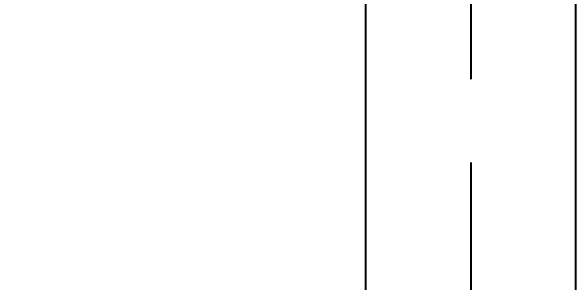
# Model space of a CAD drawing. Extents: x -4509 to -4089, y -1506 to -1209.
# Drawn here: x -4430.06 to -4418.24, y -1312.51 to -1306.83 of the extents above; entities that cross this region are included whole.
import ezdxf

# ---------------------------------------------------------------- set-up
doc = ezdxf.new("R2010")
doc.units = 0
doc.header["$LTSCALE"] = 7
doc.linetypes.add('CENTER', pattern=[2, 1.25, -0.25, 0.25, -0.25])
doc.layers.get('Defpoints').update_dxf_attribs({"linetype": 'CONTINUOUS'})
for name, color, linetype in [('0811-9_9_1_1DXF_CONTINUOUS_LINE', 7, 'CONTINUOUS'), ('CL', 1, 'CENTER'), ('DWG', 7, 'CONTINUOUS')]:
    doc.layers.add(name, color=color, linetype=linetype)
doc.styles.add('DD', font='romans', dxfattribs={"bigfont": 'GHS.shx'})
doc.dimstyles.new('CWC', dxfattribs={"dimscale": 0, "dimtxt": 3.5, "dimasz": 3, "dimexe": 2, "dimexo": 1, "dimgap": 1, "dimtad": 1, "dimdec": 4, "dimdsep": 46, "dimtxsty": 'DD', "dimcen": 3, "dimclrd": 2, "dimclre": 2, "dimclrt": 2, "dimadec": 3, "dimazin": 2, "dimtfac": 1, "dimtdec": 4, "dimtmove": 0, "dimatfit": 3, "dimfxl": 1, "dimtvp": 1, "dimtolj": 1, "dimtzin": 0, "dimlwd": -1, "dimlwe": -1, "dimarcsym": 0})

# ---------------------------------------------------------------- blocks, each defined once
blk = doc.blocks.new('*D8')
at = {"layer": 'Defpoints', "color": 0, "transparency": 16777216}
for p in [(-5061.499, -2391.054), (-5091.83, -2505.254), (-5061.499, -2505.254)]:
    blk.add_point(p, dxfattribs=at)
at = {"layer": 'DWG', "color": 2, "transparency": 16777216}
for p, q in [((-5084.092, -2391.054), (-5093.83, -2391.054)), ((-5062.499, -2391.054), (-5075.364, -2391.054)), ((-5091.83, -2394.054), (-5091.83, -2502.254)), ((-5062.499, -2505.254), (-5093.83, -2505.254))]:
    blk.add_line(p, q, dxfattribs=at)
for points in [[(-5092.33, -2394.054), (-5091.33, -2394.054), (-5091.83, -2391.054)], [(-5092.33, -2502.254), (-5091.33, -2502.254), (-5091.83, -2505.254)]]:
    blk.add_solid(points, dxfattribs=at)
at = {"layer": 'DWG', "color": 2, "transparency": 16777216, "insert": (-5094.58, -2448.154), "char_height": 3.5, "attachment_point": 5, "rotation": 90, "style": 'DD'}
blk.add_mtext('\\A1;570{\\H0.5x;\\S%%P5^ ;}', dxfattribs=at)

msp = doc.modelspace()

# ---------------------------------------------------------------- linework, layer by layer
at = {"layer": '0811-9_9_1_1DXF_CONTINUOUS_LINE', "color": 7, "linetype": 'Continuous'}
for p, q in [((-4422.6366, -1313.75417), (-4422.6366, -1282.4348)), ((-4418.2366, -1313.75418), (-4418.2366, -1284.6348))]:
    msp.add_line(p, q, dxfattribs=at)
at = {"layer": 'CL'}
msp.add_line((-4420.4366, -1267.9948), (-4420.4366, -1398.8748), dxfattribs=at)

# ---------------------------------------------------------------- dimensions: what is measured, and where the dimension line sits
at = {"layer": 'DWG'}
dim = msp.add_linear_dim(base=(-4452.96708, -1396.4348), p1=(-4422.6366, -1282.2348), p2=(-4422.6366, -1396.4348), angle=90, text='570{\\H0.5x;\\S%%P5^ ;}', dimstyle='CWC', override={"dimscale": 1}, dxfattribs=at)
dim.commit()
dim.dimension.update_dxf_attribs({"geometry": '*D8', "text_midpoint": (-4455.71708, -1339.3348), "insert": (638.86273, 1108.81904)})

doc.saveas('drawing.dxf')
